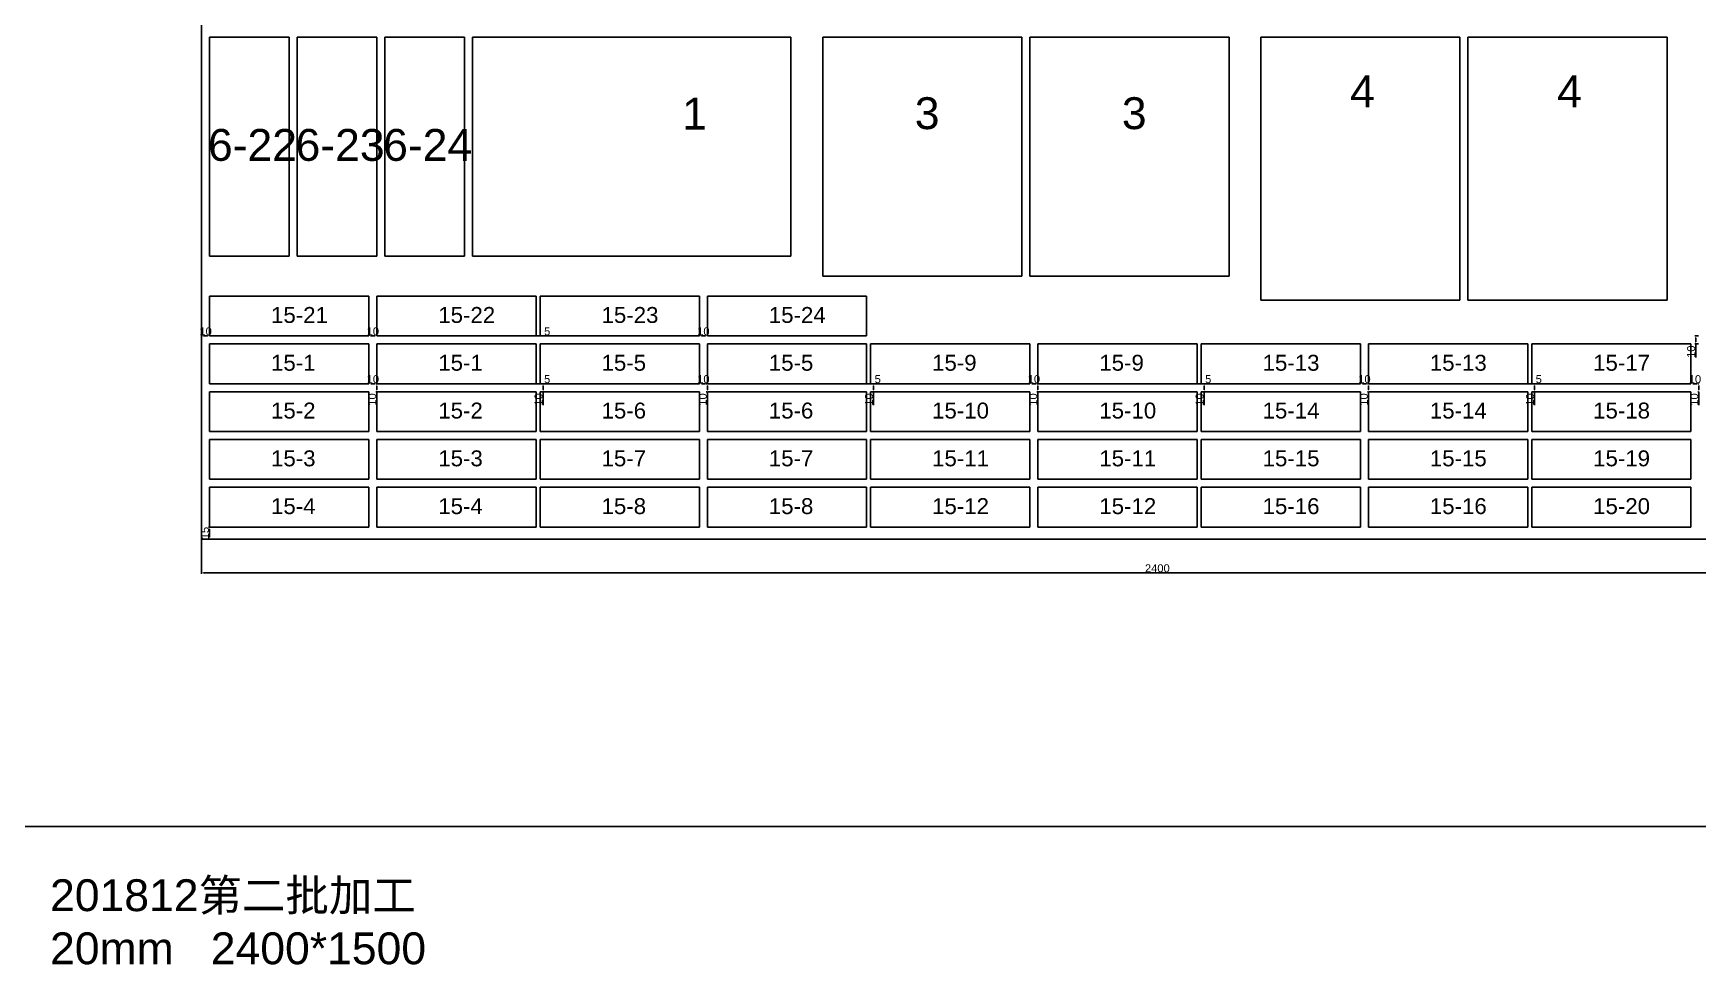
# Model space of a CAD drawing. Header units: millimetres. Extents: x -4275 to 17266, y -15886 to 5463.
# Drawn here: x -3194 to -1105, y -15886 to -14716 of the extents above; entities that cross this region are included whole.
import ezdxf

# ---------------------------------------------------------------- set-up
doc = ezdxf.new("R2010")
doc.units = ezdxf.units.MM
doc.layers.add('尺寸标注', color=6, linetype='Continuous')
doc.layers.add('标号', color=4, linetype='Continuous')
doc.styles.get("Standard").update_dxf_attribs({"font": 'arial.ttf'})
doc.dimstyles.new('ISO-25-JHF', dxfattribs={"dimtxt": 10, "dimasz": 2.5, "dimexe": 1.25, "dimexo": 0.625, "dimtad": 1, "dimtxsty": 'Standard', "dimcen": 2.5, "dimadec": 0, "dimazin": 0, "dimtfac": 1, "dimtmove": 0, "dimatfit": 3, "dimfxl": 1, "dimarcsym": 0})

# ---------------------------------------------------------------- blocks, each defined once
blk = doc.blocks.new('*D373')
at = {"layer": 'Defpoints', "color": 0, "transparency": 16777216}
for p in [(-2763, -15156.4), (-2763, -15166.4), (-2763, -15166.4)]:
    blk.add_point(p, dxfattribs=at)
at = {"layer": '尺寸标注', "color": 0, "lineweight": -2, "transparency": 16777216}
for p, q in [((-2763.6, -15156.4), (-2764.3, -15156.4)), ((-2763.6, -15166.4), (-2764.3, -15166.4)), ((-2763, -15158.9), (-2763, -15163.9)), ((-2763, -15166.4), (-2763, -15183.5))]:
    blk.add_line(p, q, dxfattribs=at)
at = {"layer": '尺寸标注', "color": 0, "transparency": 16777216}
for points in [[(-2763.4, -15158.9), (-2762.6, -15158.9), (-2763, -15156.4)], [(-2763.4, -15163.9), (-2762.6, -15163.9), (-2763, -15166.4)]]:
    blk.add_solid(points, dxfattribs=at)
at = {"layer": '尺寸标注', "color": 0, "transparency": 16777216, "insert": (-2768.8, -15176.2), "char_height": 10, "attachment_point": 5, "rotation": 90}
blk.add_mtext('10', dxfattribs=at)
blk = doc.blocks.new('*D385')
at = {"layer": 'Defpoints', "color": 0, "transparency": 16777216}
for p in [(-2773, -15156.4), (-2763, -15156.4), (-2763, -15156.4)]:
    blk.add_point(p, dxfattribs=at)
at = {"layer": '尺寸标注', "color": 0, "lineweight": -2, "transparency": 16777216}
for p, q in [((-2773, -15155.8), (-2773, -15155.2)), ((-2770.5, -15156.4), (-2765.5, -15156.4)), ((-2763, -15155.8), (-2763, -15155.2))]:
    blk.add_line(p, q, dxfattribs=at)
at = {"layer": '尺寸标注', "color": 0, "transparency": 16777216}
for points in [[(-2770.5, -15156), (-2770.5, -15156.9), (-2773, -15156.4)], [(-2765.5, -15156), (-2765.5, -15156.9), (-2763, -15156.4)]]:
    blk.add_solid(points, dxfattribs=at)
at = {"layer": '尺寸标注', "color": 0, "transparency": 16777216, "insert": (-2768, -15150.7), "char_height": 10, "attachment_point": 5}
blk.add_mtext('10', dxfattribs=at)
blk = doc.blocks.new('*D386')
at = {"layer": 'Defpoints', "color": 0, "transparency": 16777216}
for p in [(-2563, -15156.4), (-2558, -15156.4), (-2558, -15156.4)]:
    blk.add_point(p, dxfattribs=at)
at = {"layer": '尺寸标注', "color": 0, "lineweight": -2, "transparency": 16777216}
for p, q in [((-2565.5, -15156.4), (-2568, -15156.4)), ((-2563, -15155.8), (-2563, -15155.2)), ((-2563, -15156.4), (-2558, -15156.4)), ((-2558, -15155.8), (-2558, -15155.2)), ((-2555.5, -15156.4), (-2545.1, -15156.4))]:
    blk.add_line(p, q, dxfattribs=at)
at = {"layer": '尺寸标注', "color": 0, "transparency": 16777216}
for points in [[(-2565.5, -15156), (-2565.5, -15156.9), (-2563, -15156.4)], [(-2555.5, -15156), (-2555.5, -15156.9), (-2558, -15156.4)]]:
    blk.add_solid(points, dxfattribs=at)
at = {"layer": '尺寸标注', "color": 0, "transparency": 16777216, "insert": (-2549.1, -15150.7), "char_height": 10, "attachment_point": 5}
blk.add_mtext('5', dxfattribs=at)
blk = doc.blocks.new('*D387')
at = {"layer": 'Defpoints', "color": 0, "transparency": 16777216}
for p in [(-2558, -15156.4), (-2558, -15166.4), (-2554.3, -15166.4)]:
    blk.add_point(p, dxfattribs=at)
at = {"layer": '尺寸标注', "color": 0, "lineweight": -2, "transparency": 16777216}
for p, q in [((-2557.4, -15156.4), (-2553.1, -15156.4)), ((-2557.4, -15166.4), (-2553.1, -15166.4)), ((-2554.3, -15158.9), (-2554.3, -15163.9)), ((-2554.3, -15166.4), (-2554.3, -15183.5))]:
    blk.add_line(p, q, dxfattribs=at)
at = {"layer": '尺寸标注', "color": 0, "transparency": 16777216}
for points in [[(-2554.7, -15158.9), (-2553.9, -15158.9), (-2554.3, -15156.4)], [(-2554.7, -15163.9), (-2553.9, -15163.9), (-2554.3, -15166.4)]]:
    blk.add_solid(points, dxfattribs=at)
at = {"layer": '尺寸标注', "color": 0, "transparency": 16777216, "insert": (-2560, -15176.2), "char_height": 10, "attachment_point": 5, "rotation": 90}
blk.add_mtext('10', dxfattribs=at)
blk = doc.blocks.new('*D388')
at = {"layer": 'Defpoints', "color": 0, "transparency": 16777216}
for p in [(-2348, -15156.4), (-2348, -15166.4), (-2348, -15166.4)]:
    blk.add_point(p, dxfattribs=at)
at = {"layer": '尺寸标注', "color": 0, "lineweight": -2, "transparency": 16777216}
for p, q in [((-2348.6, -15156.4), (-2349.3, -15156.4)), ((-2348.6, -15166.4), (-2349.3, -15166.4)), ((-2348, -15158.9), (-2348, -15163.9)), ((-2348, -15166.4), (-2348, -15183.5))]:
    blk.add_line(p, q, dxfattribs=at)
at = {"layer": '尺寸标注', "color": 0, "transparency": 16777216}
for points in [[(-2348.4, -15158.9), (-2347.6, -15158.9), (-2348, -15156.4)], [(-2348.4, -15163.9), (-2347.6, -15163.9), (-2348, -15166.4)]]:
    blk.add_solid(points, dxfattribs=at)
at = {"layer": '尺寸标注', "color": 0, "transparency": 16777216, "insert": (-2353.8, -15176.2), "char_height": 10, "attachment_point": 5, "rotation": 90}
blk.add_mtext('10', dxfattribs=at)
blk = doc.blocks.new('*D389')
at = {"layer": 'Defpoints', "color": 0, "transparency": 16777216}
for p in [(-2358, -15156.4), (-2348, -15156.4), (-2348, -15156.4)]:
    blk.add_point(p, dxfattribs=at)
at = {"layer": '尺寸标注', "color": 0, "lineweight": -2, "transparency": 16777216}
for p, q in [((-2358, -15155.8), (-2358, -15155.2)), ((-2355.5, -15156.4), (-2350.5, -15156.4)), ((-2348, -15155.8), (-2348, -15155.2))]:
    blk.add_line(p, q, dxfattribs=at)
at = {"layer": '尺寸标注', "color": 0, "transparency": 16777216}
for points in [[(-2355.5, -15156), (-2355.5, -15156.9), (-2358, -15156.4)], [(-2350.5, -15156), (-2350.5, -15156.9), (-2348, -15156.4)]]:
    blk.add_solid(points, dxfattribs=at)
at = {"layer": '尺寸标注', "color": 0, "transparency": 16777216, "insert": (-2353, -15150.7), "char_height": 10, "attachment_point": 5}
blk.add_mtext('10', dxfattribs=at)
blk = doc.blocks.new('*D390')
at = {"layer": 'Defpoints', "color": 0, "transparency": 16777216}
for p in [(-2148, -15156.4), (-2143, -15156.4), (-2143, -15156.4)]:
    blk.add_point(p, dxfattribs=at)
at = {"layer": '尺寸标注', "color": 0, "lineweight": -2, "transparency": 16777216}
for p, q in [((-2150.5, -15156.4), (-2153, -15156.4)), ((-2148, -15155.8), (-2148, -15155.2)), ((-2148, -15156.4), (-2143, -15156.4)), ((-2143, -15155.8), (-2143, -15155.2)), ((-2140.5, -15156.4), (-2130.1, -15156.4))]:
    blk.add_line(p, q, dxfattribs=at)
at = {"layer": '尺寸标注', "color": 0, "transparency": 16777216}
for points in [[(-2150.5, -15156), (-2150.5, -15156.9), (-2148, -15156.4)], [(-2140.5, -15156), (-2140.5, -15156.9), (-2143, -15156.4)]]:
    blk.add_solid(points, dxfattribs=at)
at = {"layer": '尺寸标注', "color": 0, "transparency": 16777216, "insert": (-2134.1, -15150.7), "char_height": 10, "attachment_point": 5}
blk.add_mtext('5', dxfattribs=at)
blk = doc.blocks.new('*D391')
at = {"layer": 'Defpoints', "color": 0, "transparency": 16777216}
for p in [(-2143, -15156.4), (-2143, -15166.4), (-2139.3, -15166.4)]:
    blk.add_point(p, dxfattribs=at)
at = {"layer": '尺寸标注', "color": 0, "lineweight": -2, "transparency": 16777216}
for p, q in [((-2142.4, -15156.4), (-2138.1, -15156.4)), ((-2142.4, -15166.4), (-2138.1, -15166.4)), ((-2139.3, -15158.9), (-2139.3, -15163.9)), ((-2139.3, -15166.4), (-2139.3, -15183.5))]:
    blk.add_line(p, q, dxfattribs=at)
at = {"layer": '尺寸标注', "color": 0, "transparency": 16777216}
for points in [[(-2139.7, -15158.9), (-2138.9, -15158.9), (-2139.3, -15156.4)], [(-2139.7, -15163.9), (-2138.9, -15163.9), (-2139.3, -15166.4)]]:
    blk.add_solid(points, dxfattribs=at)
at = {"layer": '尺寸标注', "color": 0, "transparency": 16777216, "insert": (-2145, -15176.2), "char_height": 10, "attachment_point": 5, "rotation": 90}
blk.add_mtext('10', dxfattribs=at)
blk = doc.blocks.new('*D392')
at = {"layer": 'Defpoints', "color": 0, "transparency": 16777216}
for p in [(-1933, -15156.4), (-1933, -15166.4), (-1933, -15166.4)]:
    blk.add_point(p, dxfattribs=at)
at = {"layer": '尺寸标注', "color": 0, "lineweight": -2, "transparency": 16777216}
for p, q in [((-1933.6, -15156.4), (-1934.3, -15156.4)), ((-1933.6, -15166.4), (-1934.3, -15166.4)), ((-1933, -15158.9), (-1933, -15163.9)), ((-1933, -15166.4), (-1933, -15183.5))]:
    blk.add_line(p, q, dxfattribs=at)
at = {"layer": '尺寸标注', "color": 0, "transparency": 16777216}
for points in [[(-1933.4, -15158.9), (-1932.6, -15158.9), (-1933, -15156.4)], [(-1933.4, -15163.9), (-1932.6, -15163.9), (-1933, -15166.4)]]:
    blk.add_solid(points, dxfattribs=at)
at = {"layer": '尺寸标注', "color": 0, "transparency": 16777216, "insert": (-1938.8, -15176.2), "char_height": 10, "attachment_point": 5, "rotation": 90}
blk.add_mtext('10', dxfattribs=at)
blk = doc.blocks.new('*D393')
at = {"layer": 'Defpoints', "color": 0, "transparency": 16777216}
for p in [(-1943, -15156.4), (-1933, -15156.4), (-1933, -15156.4)]:
    blk.add_point(p, dxfattribs=at)
at = {"layer": '尺寸标注', "color": 0, "lineweight": -2, "transparency": 16777216}
for p, q in [((-1943, -15155.8), (-1943, -15155.2)), ((-1940.5, -15156.4), (-1935.5, -15156.4)), ((-1933, -15155.8), (-1933, -15155.2))]:
    blk.add_line(p, q, dxfattribs=at)
at = {"layer": '尺寸标注', "color": 0, "transparency": 16777216}
for points in [[(-1940.5, -15156), (-1940.5, -15156.9), (-1943, -15156.4)], [(-1935.5, -15156), (-1935.5, -15156.9), (-1933, -15156.4)]]:
    blk.add_solid(points, dxfattribs=at)
at = {"layer": '尺寸标注', "color": 0, "transparency": 16777216, "insert": (-1938, -15150.7), "char_height": 10, "attachment_point": 5}
blk.add_mtext('10', dxfattribs=at)
blk = doc.blocks.new('*D394')
at = {"layer": 'Defpoints', "color": 0, "transparency": 16777216}
for p in [(-1733, -15156.4), (-1728, -15156.4), (-1728, -15156.4)]:
    blk.add_point(p, dxfattribs=at)
at = {"layer": '尺寸标注', "color": 0, "lineweight": -2, "transparency": 16777216}
for p, q in [((-1735.5, -15156.4), (-1738, -15156.4)), ((-1733, -15155.8), (-1733, -15155.2)), ((-1733, -15156.4), (-1728, -15156.4)), ((-1728, -15155.8), (-1728, -15155.2)), ((-1725.5, -15156.4), (-1715.1, -15156.4))]:
    blk.add_line(p, q, dxfattribs=at)
at = {"layer": '尺寸标注', "color": 0, "transparency": 16777216}
for points in [[(-1735.5, -15156), (-1735.5, -15156.9), (-1733, -15156.4)], [(-1725.5, -15156), (-1725.5, -15156.9), (-1728, -15156.4)]]:
    blk.add_solid(points, dxfattribs=at)
at = {"layer": '尺寸标注', "color": 0, "transparency": 16777216, "insert": (-1719.1, -15150.7), "char_height": 10, "attachment_point": 5}
blk.add_mtext('5', dxfattribs=at)
blk = doc.blocks.new('*D395')
at = {"layer": 'Defpoints', "color": 0, "transparency": 16777216}
for p in [(-1728, -15156.4), (-1728, -15166.4), (-1724.3, -15166.4)]:
    blk.add_point(p, dxfattribs=at)
at = {"layer": '尺寸标注', "color": 0, "lineweight": -2, "transparency": 16777216}
for p, q in [((-1727.4, -15156.4), (-1723.1, -15156.4)), ((-1727.4, -15166.4), (-1723.1, -15166.4)), ((-1724.3, -15158.9), (-1724.3, -15163.9)), ((-1724.3, -15166.4), (-1724.3, -15183.5))]:
    blk.add_line(p, q, dxfattribs=at)
at = {"layer": '尺寸标注', "color": 0, "transparency": 16777216}
for points in [[(-1724.7, -15158.9), (-1723.9, -15158.9), (-1724.3, -15156.4)], [(-1724.7, -15163.9), (-1723.9, -15163.9), (-1724.3, -15166.4)]]:
    blk.add_solid(points, dxfattribs=at)
at = {"layer": '尺寸标注', "color": 0, "transparency": 16777216, "insert": (-1730, -15176.2), "char_height": 10, "attachment_point": 5, "rotation": 90}
blk.add_mtext('10', dxfattribs=at)
blk = doc.blocks.new('*D396')
at = {"layer": 'Defpoints', "color": 0, "transparency": 16777216}
for p in [(-1518, -15156.4), (-1518, -15166.4), (-1518, -15166.4)]:
    blk.add_point(p, dxfattribs=at)
at = {"layer": '尺寸标注', "color": 0, "lineweight": -2, "transparency": 16777216}
for p, q in [((-1518.6, -15156.4), (-1519.3, -15156.4)), ((-1518.6, -15166.4), (-1519.3, -15166.4)), ((-1518, -15158.9), (-1518, -15163.9)), ((-1518, -15166.4), (-1518, -15183.5))]:
    blk.add_line(p, q, dxfattribs=at)
at = {"layer": '尺寸标注', "color": 0, "transparency": 16777216}
for points in [[(-1518.4, -15158.9), (-1517.6, -15158.9), (-1518, -15156.4)], [(-1518.4, -15163.9), (-1517.6, -15163.9), (-1518, -15166.4)]]:
    blk.add_solid(points, dxfattribs=at)
at = {"layer": '尺寸标注', "color": 0, "transparency": 16777216, "insert": (-1523.8, -15176.2), "char_height": 10, "attachment_point": 5, "rotation": 90}
blk.add_mtext('10', dxfattribs=at)
blk = doc.blocks.new('*D397')
at = {"layer": 'Defpoints', "color": 0, "transparency": 16777216}
for p in [(-1528, -15156.4), (-1518, -15156.4), (-1518, -15156.4)]:
    blk.add_point(p, dxfattribs=at)
at = {"layer": '尺寸标注', "color": 0, "lineweight": -2, "transparency": 16777216}
for p, q in [((-1528, -15155.8), (-1528, -15155.2)), ((-1525.5, -15156.4), (-1520.5, -15156.4)), ((-1518, -15155.8), (-1518, -15155.2))]:
    blk.add_line(p, q, dxfattribs=at)
at = {"layer": '尺寸标注', "color": 0, "transparency": 16777216}
for points in [[(-1525.5, -15156), (-1525.5, -15156.9), (-1528, -15156.4)], [(-1520.5, -15156), (-1520.5, -15156.9), (-1518, -15156.4)]]:
    blk.add_solid(points, dxfattribs=at)
at = {"layer": '尺寸标注', "color": 0, "transparency": 16777216, "insert": (-1523, -15150.7), "char_height": 10, "attachment_point": 5}
blk.add_mtext('10', dxfattribs=at)
blk = doc.blocks.new('*D398')
at = {"layer": 'Defpoints', "color": 0, "transparency": 16777216}
for p in [(-1318, -15156.4), (-1313, -15156.4), (-1313, -15156.4)]:
    blk.add_point(p, dxfattribs=at)
at = {"layer": '尺寸标注', "color": 0, "lineweight": -2, "transparency": 16777216}
for p, q in [((-1320.5, -15156.4), (-1323, -15156.4)), ((-1318, -15155.8), (-1318, -15155.2)), ((-1318, -15156.4), (-1313, -15156.4)), ((-1313, -15155.8), (-1313, -15155.2)), ((-1310.5, -15156.4), (-1300.1, -15156.4))]:
    blk.add_line(p, q, dxfattribs=at)
at = {"layer": '尺寸标注', "color": 0, "transparency": 16777216}
for points in [[(-1320.5, -15156), (-1320.5, -15156.9), (-1318, -15156.4)], [(-1310.5, -15156), (-1310.5, -15156.9), (-1313, -15156.4)]]:
    blk.add_solid(points, dxfattribs=at)
at = {"layer": '尺寸标注', "color": 0, "transparency": 16777216, "insert": (-1304.1, -15150.7), "char_height": 10, "attachment_point": 5}
blk.add_mtext('5', dxfattribs=at)
blk = doc.blocks.new('*D399')
at = {"layer": 'Defpoints', "color": 0, "transparency": 16777216}
for p in [(-1313, -15156.4), (-1313, -15166.4), (-1309.3, -15166.4)]:
    blk.add_point(p, dxfattribs=at)
at = {"layer": '尺寸标注', "color": 0, "lineweight": -2, "transparency": 16777216}
for p, q in [((-1312.4, -15156.4), (-1308.1, -15156.4)), ((-1312.4, -15166.4), (-1308.1, -15166.4)), ((-1309.3, -15158.9), (-1309.3, -15163.9)), ((-1309.3, -15166.4), (-1309.3, -15183.5))]:
    blk.add_line(p, q, dxfattribs=at)
at = {"layer": '尺寸标注', "color": 0, "transparency": 16777216}
for points in [[(-1309.7, -15158.9), (-1308.9, -15158.9), (-1309.3, -15156.4)], [(-1309.7, -15163.9), (-1308.9, -15163.9), (-1309.3, -15166.4)]]:
    blk.add_solid(points, dxfattribs=at)
at = {"layer": '尺寸标注', "color": 0, "transparency": 16777216, "insert": (-1315, -15176.2), "char_height": 10, "attachment_point": 5, "rotation": 90}
blk.add_mtext('10', dxfattribs=at)
blk = doc.blocks.new('*D400')
at = {"layer": 'Defpoints', "color": 0, "transparency": 16777216}
for p in [(-1103, -15156.4), (-1103, -15166.4), (-1103, -15166.4)]:
    blk.add_point(p, dxfattribs=at)
at = {"layer": '尺寸标注', "color": 0, "lineweight": -2, "transparency": 16777216}
for p, q in [((-1103.6, -15156.4), (-1104.3, -15156.4)), ((-1103.6, -15166.4), (-1104.3, -15166.4)), ((-1103, -15158.9), (-1103, -15163.9)), ((-1103, -15166.4), (-1103, -15183.5))]:
    blk.add_line(p, q, dxfattribs=at)
at = {"layer": '尺寸标注', "color": 0, "transparency": 16777216}
for points in [[(-1103.4, -15158.9), (-1102.6, -15158.9), (-1103, -15156.4)], [(-1103.4, -15163.9), (-1102.6, -15163.9), (-1103, -15166.4)]]:
    blk.add_solid(points, dxfattribs=at)
at = {"layer": '尺寸标注', "color": 0, "transparency": 16777216, "insert": (-1108.8, -15176.2), "char_height": 10, "attachment_point": 5, "rotation": 90}
blk.add_mtext('10', dxfattribs=at)
blk = doc.blocks.new('*D401')
at = {"layer": 'Defpoints', "color": 0, "transparency": 16777216}
for p in [(-1113, -15156.4), (-1103, -15156.4), (-1103, -15156.4)]:
    blk.add_point(p, dxfattribs=at)
at = {"layer": '尺寸标注', "color": 0, "lineweight": -2, "transparency": 16777216}
for p, q in [((-1113, -15155.8), (-1113, -15155.2)), ((-1110.5, -15156.4), (-1105.5, -15156.4)), ((-1103, -15155.8), (-1103, -15155.2))]:
    blk.add_line(p, q, dxfattribs=at)
at = {"layer": '尺寸标注', "color": 0, "transparency": 16777216}
for points in [[(-1110.5, -15156), (-1110.5, -15156.9), (-1113, -15156.4)], [(-1105.5, -15156), (-1105.5, -15156.9), (-1103, -15156.4)]]:
    blk.add_solid(points, dxfattribs=at)
at = {"layer": '尺寸标注', "color": 0, "transparency": 16777216, "insert": (-1108, -15150.7), "char_height": 10, "attachment_point": 5}
blk.add_mtext('10', dxfattribs=at)
blk = doc.blocks.new('*D411')
at = {"layer": 'Defpoints', "color": 0, "transparency": 16777216}
for p in [(-1107.1, -15106.4), (-1103, -15096.4), (-1103, -15106.4)]:
    blk.add_point(p, dxfattribs=at)
at = {"layer": '尺寸标注', "color": 0, "lineweight": -2, "transparency": 16777216}
for p, q in [((-1103.6, -15096.4), (-1108.3, -15096.4)), ((-1103.6, -15106.4), (-1108.3, -15106.4)), ((-1107.1, -15098.9), (-1107.1, -15103.9)), ((-1107.1, -15106.4), (-1107.1, -15123.5))]:
    blk.add_line(p, q, dxfattribs=at)
at = {"layer": '尺寸标注', "color": 0, "transparency": 16777216}
for points in [[(-1107.5, -15098.9), (-1106.7, -15098.9), (-1107.1, -15096.4)], [(-1107.5, -15103.9), (-1106.7, -15103.9), (-1107.1, -15106.4)]]:
    blk.add_solid(points, dxfattribs=at)
at = {"layer": '尺寸标注', "color": 0, "transparency": 16777216, "insert": (-1112.8, -15116.2), "char_height": 10, "attachment_point": 5, "rotation": 90}
blk.add_mtext('10', dxfattribs=at)
blk = doc.blocks.new('*D413')
at = {"layer": 'Defpoints', "color": 0, "transparency": 16777216}
for p in [(-2773, -15096.4), (-2763, -15096.4), (-2763, -15096.4)]:
    blk.add_point(p, dxfattribs=at)
at = {"layer": '尺寸标注', "color": 0, "lineweight": -2, "transparency": 16777216}
for p, q in [((-2773, -15095.8), (-2773, -15095.2)), ((-2770.5, -15096.4), (-2765.5, -15096.4)), ((-2763, -15095.8), (-2763, -15095.2))]:
    blk.add_line(p, q, dxfattribs=at)
at = {"layer": '尺寸标注', "color": 0, "transparency": 16777216}
for points in [[(-2770.5, -15096), (-2770.5, -15096.9), (-2773, -15096.4)], [(-2765.5, -15096), (-2765.5, -15096.9), (-2763, -15096.4)]]:
    blk.add_solid(points, dxfattribs=at)
at = {"layer": '尺寸标注', "color": 0, "transparency": 16777216, "insert": (-2768, -15090.7), "char_height": 10, "attachment_point": 5}
blk.add_mtext('10', dxfattribs=at)
blk = doc.blocks.new('*D414')
at = {"layer": 'Defpoints', "color": 0, "transparency": 16777216}
for p in [(-2563, -15096.4), (-2558, -15096.4), (-2558, -15096.4)]:
    blk.add_point(p, dxfattribs=at)
at = {"layer": '尺寸标注', "color": 0, "lineweight": -2, "transparency": 16777216}
for p, q in [((-2565.5, -15096.4), (-2568, -15096.4)), ((-2563, -15095.8), (-2563, -15095.2)), ((-2563, -15096.4), (-2558, -15096.4)), ((-2558, -15095.8), (-2558, -15095.2)), ((-2555.5, -15096.4), (-2545.1, -15096.4))]:
    blk.add_line(p, q, dxfattribs=at)
at = {"layer": '尺寸标注', "color": 0, "transparency": 16777216}
for points in [[(-2565.5, -15096), (-2565.5, -15096.9), (-2563, -15096.4)], [(-2555.5, -15096), (-2555.5, -15096.9), (-2558, -15096.4)]]:
    blk.add_solid(points, dxfattribs=at)
at = {"layer": '尺寸标注', "color": 0, "transparency": 16777216, "insert": (-2549.1, -15090.7), "char_height": 10, "attachment_point": 5}
blk.add_mtext('5', dxfattribs=at)
blk = doc.blocks.new('*D412')
at = {"layer": 'Defpoints', "color": 0, "transparency": 16777216}
for p in [(-2358, -15096.4), (-2348, -15096.4), (-2348, -15096.4)]:
    blk.add_point(p, dxfattribs=at)
at = {"layer": '尺寸标注', "color": 0, "lineweight": -2, "transparency": 16777216}
for p, q in [((-2358, -15095.8), (-2358, -15095.2)), ((-2355.5, -15096.4), (-2350.5, -15096.4)), ((-2348, -15095.8), (-2348, -15095.2))]:
    blk.add_line(p, q, dxfattribs=at)
at = {"layer": '尺寸标注', "color": 0, "transparency": 16777216}
for points in [[(-2355.5, -15096), (-2355.5, -15096.9), (-2358, -15096.4)], [(-2350.5, -15096), (-2350.5, -15096.9), (-2348, -15096.4)]]:
    blk.add_solid(points, dxfattribs=at)
at = {"layer": '尺寸标注', "color": 0, "transparency": 16777216, "insert": (-2353, -15090.7), "char_height": 10, "attachment_point": 5}
blk.add_mtext('10', dxfattribs=at)
blk = doc.blocks.new('*D415')
at = {"layer": 'Defpoints', "color": 0, "transparency": 16777216}
for p in [(-2983, -15351.4), (-583, -15351.4), (-583, -15394)]:
    blk.add_point(p, dxfattribs=at)
at = {"layer": '尺寸标注', "color": 0, "lineweight": -2, "transparency": 16777216}
for p, q in [((-2983, -15352.1), (-2983, -15395.2)), ((-583, -15352.1), (-583, -15395.2)), ((-2980.5, -15394), (-585.5, -15394))]:
    blk.add_line(p, q, dxfattribs=at)
at = {"layer": '尺寸标注', "color": 0, "transparency": 16777216}
for points in [[(-2980.5, -15393.5), (-2980.5, -15394.4), (-2983, -15394)], [(-585.5, -15393.5), (-585.5, -15394.4), (-583, -15394)]]:
    blk.add_solid(points, dxfattribs=at)
at = {"layer": '尺寸标注', "color": 0, "transparency": 16777216, "insert": (-1783, -15388.2), "char_height": 10, "attachment_point": 5}
blk.add_mtext('2400', dxfattribs=at)
blk = doc.blocks.new('*D416')
at = {"layer": 'Defpoints', "color": 0, "transparency": 16777216}
for p in [(-2983, -15096.4), (-2983, -15096.4), (-2973, -15096.4)]:
    blk.add_point(p, dxfattribs=at)
at = {"layer": '尺寸标注', "color": 0, "lineweight": -2, "transparency": 16777216}
for p, q in [((-2983, -15095.8), (-2983, -15095.2)), ((-2975.5, -15096.4), (-2980.5, -15096.4)), ((-2973, -15095.8), (-2973, -15095.2))]:
    blk.add_line(p, q, dxfattribs=at)
at = {"layer": '尺寸标注', "color": 0, "transparency": 16777216}
for points in [[(-2980.5, -15096), (-2980.5, -15096.9), (-2983, -15096.4)], [(-2975.5, -15096), (-2975.5, -15096.9), (-2973, -15096.4)]]:
    blk.add_solid(points, dxfattribs=at)
at = {"layer": '尺寸标注', "color": 0, "transparency": 16777216, "insert": (-2978, -15090.7), "char_height": 10, "attachment_point": 5}
blk.add_mtext('10', dxfattribs=at)
blk = doc.blocks.new('*D421')
at = {"layer": 'Defpoints', "color": 0, "transparency": 16777216}
for p in [(-2973, -15336.4), (-2973, -15351.4), (-2973, -15351.4)]:
    blk.add_point(p, dxfattribs=at)
at = {"layer": '尺寸标注', "color": 0, "lineweight": -2, "transparency": 16777216}
for p, q in [((-2973.6, -15336.4), (-2974.3, -15336.4)), ((-2973, -15338.9), (-2973, -15348.9)), ((-2973.6, -15351.4), (-2974.3, -15351.4))]:
    blk.add_line(p, q, dxfattribs=at)
at = {"layer": '尺寸标注', "color": 0, "transparency": 16777216}
for points in [[(-2973.4, -15338.9), (-2972.6, -15338.9), (-2973, -15336.4)], [(-2973.4, -15348.9), (-2972.6, -15348.9), (-2973, -15351.4)]]:
    blk.add_solid(points, dxfattribs=at)
at = {"layer": '尺寸标注', "color": 0, "transparency": 16777216, "insert": (-2978.8, -15343.9), "char_height": 10, "attachment_point": 5, "rotation": 90}
blk.add_mtext('15', dxfattribs=at)

msp = doc.modelspace()

# ---------------------------------------------------------------- linework, layer by layer
for p, q in [((-2983.02, -15366.439), (-2983.02, -13851.439)), ((-2973.02, -14996.439), (-2973.02, -14721.439)), ((-2973.02, -14721.439), (-2873.02, -14721.439)), ((-2873.02, -14721.439), (-2873.02, -14996.439)), ((-2863.02, -14996.439), (-2863.02, -14721.439)), ((-2863.02, -14721.439), (-2763.02, -14721.439)), ((-2763.02, -14721.439), (-2763.02, -14996.439)), ((-2753.02, -14996.439), (-2753.02, -14721.439)), ((-2753.02, -14721.439), (-2653.02, -14721.439)), ((-2653.02, -14721.439), (-2653.02, -14996.439)), ((-2643.02, -14721.439), (-2243.02, -14721.439)), ((-2643.02, -14996.439), (-2643.02, -14721.439)), ((-2243.02, -14721.439), (-2243.02, -14996.439)), ((-1953.02, -14721.439), (-2203.02, -14721.439)), ((-2203.02, -14721.439), (-2203.02, -15021.439)), ((-1953.02, -15021.439), (-1953.02, -14721.439)), ((-1693.02, -14721.439), (-1943.02, -14721.439)), ((-1943.02, -14721.439), (-1943.02, -15021.439)), ((-1693.02, -15021.439), (-1693.02, -14721.439)), ((-1403.02, -14721.439), (-1653.02, -14721.439)), ((-1653.02, -14721.439), (-1653.02, -15051.439)), ((-1403.02, -15051.439), (-1403.02, -14721.439)), ((-1143.02, -14721.439), (-1393.02, -14721.439)), ((-1393.02, -14721.439), (-1393.02, -15051.439)), ((-1143.02, -15051.439), (-1143.02, -14721.439)), ((-2873.02, -14996.439), (-2973.02, -14996.439)), ((-2763.02, -14996.439), (-2863.02, -14996.439)), ((-2653.02, -14996.439), (-2753.02, -14996.439)), ((-2243.02, -14996.439), (-2643.02, -14996.439)), ((-2203.02, -15021.439), (-1953.02, -15021.439)), ((-1943.02, -15021.439), (-1693.02, -15021.439)), ((-2973.02, -15096.439), (-2973.02, -15046.439)), ((-2973.02, -15046.439), (-2773.02, -15046.439)), ((-2773.02, -15046.439), (-2773.02, -15096.439)), ((-2763.02, -15096.439), (-2763.02, -15046.439)), ((-2763.02, -15046.439), (-2563.02, -15046.439)), ((-2563.02, -15046.439), (-2563.02, -15096.439)), ((-2558.02, -15096.439), (-2558.02, -15046.439)), ((-2558.02, -15046.439), (-2358.02, -15046.439)), ((-2358.02, -15046.439), (-2358.02, -15096.439)), ((-2348.02, -15096.439), (-2348.02, -15046.439)), ((-2348.02, -15046.439), (-2148.02, -15046.439)), ((-2148.02, -15046.439), (-2148.02, -15096.439)), ((-1653.02, -15051.439), (-1403.02, -15051.439)), ((-1393.02, -15051.439), (-1143.02, -15051.439)), ((-2773.02, -15096.439), (-2973.02, -15096.439)), ((-2973.02, -15156.439), (-2973.02, -15106.439)), ((-2973.02, -15106.439), (-2773.02, -15106.439)), ((-2773.02, -15106.439), (-2773.02, -15156.439)), ((-2563.02, -15096.439), (-2763.02, -15096.439)), ((-2763.02, -15156.439), (-2763.02, -15106.439)), ((-2763.02, -15106.439), (-2563.02, -15106.439)), ((-2563.02, -15106.439), (-2563.02, -15156.439)), ((-2358.02, -15096.439), (-2558.02, -15096.439)), ((-2558.02, -15156.439), (-2558.02, -15106.439)), ((-2558.02, -15106.439), (-2358.02, -15106.439)), ((-2358.02, -15106.439), (-2358.02, -15156.439)), ((-2148.02, -15096.439), (-2348.02, -15096.439)), ((-2348.02, -15156.439), (-2348.02, -15106.439)), ((-2348.02, -15106.439), (-2148.02, -15106.439)), ((-2148.02, -15106.439), (-2148.02, -15156.439)), ((-2143.02, -15156.439), (-2143.02, -15106.439)), ((-2143.02, -15106.439), (-1943.02, -15106.439)), ((-1943.02, -15106.439), (-1943.02, -15156.439)), ((-1933.02, -15156.439), (-1933.02, -15106.439)), ((-1933.02, -15106.439), (-1733.02, -15106.439)), ((-1733.02, -15106.439), (-1733.02, -15156.439)), ((-1728.02, -15156.439), (-1728.02, -15106.439)), ((-1728.02, -15106.439), (-1528.02, -15106.439)), ((-1528.02, -15106.439), (-1528.02, -15156.439)), ((-1518.02, -15156.439), (-1518.02, -15106.439)), ((-1518.02, -15106.439), (-1318.02, -15106.439)), ((-1318.02, -15106.439), (-1318.02, -15156.439)), ((-1313.02, -15156.439), (-1313.02, -15106.439)), ((-1313.02, -15106.439), (-1113.02, -15106.439)), ((-1113.02, -15106.439), (-1113.02, -15156.439)), ((-2773.02, -15156.439), (-2973.02, -15156.439)), ((-2973.02, -15216.439), (-2973.02, -15166.439)), ((-2973.02, -15166.439), (-2773.02, -15166.439)), ((-2773.02, -15166.439), (-2773.02, -15216.439)), ((-2563.02, -15156.439), (-2763.02, -15156.439)), ((-2763.02, -15216.439), (-2763.02, -15166.439)), ((-2763.02, -15166.439), (-2563.02, -15166.439)), ((-2563.02, -15166.439), (-2563.02, -15216.439)), ((-2358.02, -15156.439), (-2558.02, -15156.439)), ((-2558.02, -15216.439), (-2558.02, -15166.439)), ((-2558.02, -15166.439), (-2358.02, -15166.439)), ((-2358.02, -15166.439), (-2358.02, -15216.439)), ((-2148.02, -15156.439), (-2348.02, -15156.439)), ((-2348.02, -15216.439), (-2348.02, -15166.439)), ((-2348.02, -15166.439), (-2148.02, -15166.439)), ((-2148.02, -15166.439), (-2148.02, -15216.439)), ((-1943.02, -15156.439), (-2143.02, -15156.439)), ((-2143.02, -15216.439), (-2143.02, -15166.439)), ((-2143.02, -15166.439), (-1943.02, -15166.439)), ((-1943.02, -15166.439), (-1943.02, -15216.439)), ((-1733.02, -15156.439), (-1933.02, -15156.439)), ((-1933.02, -15216.439), (-1933.02, -15166.439)), ((-1933.02, -15166.439), (-1733.02, -15166.439)), ((-1733.02, -15166.439), (-1733.02, -15216.439)), ((-1528.02, -15156.439), (-1728.02, -15156.439)), ((-1728.02, -15216.439), (-1728.02, -15166.439)), ((-1728.02, -15166.439), (-1528.02, -15166.439)), ((-1528.02, -15166.439), (-1528.02, -15216.439)), ((-1318.02, -15156.439), (-1518.02, -15156.439)), ((-1518.02, -15216.439), (-1518.02, -15166.439)), ((-1518.02, -15166.439), (-1318.02, -15166.439)), ((-1318.02, -15166.439), (-1318.02, -15216.439)), ((-1113.02, -15156.439), (-1313.02, -15156.439)), ((-1313.02, -15216.439), (-1313.02, -15166.439)), ((-1313.02, -15166.439), (-1113.02, -15166.439)), ((-1113.02, -15166.439), (-1113.02, -15216.439)), ((-2773.02, -15216.439), (-2973.02, -15216.439)), ((-2973.02, -15276.439), (-2973.02, -15226.439)), ((-2973.02, -15226.439), (-2773.02, -15226.439)), ((-2773.02, -15226.439), (-2773.02, -15276.439)), ((-2563.02, -15216.439), (-2763.02, -15216.439)), ((-2763.02, -15276.439), (-2763.02, -15226.439)), ((-2763.02, -15226.439), (-2563.02, -15226.439)), ((-2563.02, -15226.439), (-2563.02, -15276.439)), ((-2358.02, -15216.439), (-2558.02, -15216.439)), ((-2558.02, -15276.439), (-2558.02, -15226.439)), ((-2558.02, -15226.439), (-2358.02, -15226.439)), ((-2358.02, -15226.439), (-2358.02, -15276.439)), ((-2148.02, -15216.439), (-2348.02, -15216.439)), ((-2348.02, -15276.439), (-2348.02, -15226.439)), ((-2348.02, -15226.439), (-2148.02, -15226.439)), ((-2148.02, -15226.439), (-2148.02, -15276.439)), ((-1943.02, -15216.439), (-2143.02, -15216.439)), ((-2143.02, -15276.439), (-2143.02, -15226.439)), ((-2143.02, -15226.439), (-1943.02, -15226.439)), ((-1943.02, -15226.439), (-1943.02, -15276.439)), ((-1733.02, -15216.439), (-1933.02, -15216.439)), ((-1933.02, -15276.439), (-1933.02, -15226.439)), ((-1933.02, -15226.439), (-1733.02, -15226.439)), ((-1733.02, -15226.439), (-1733.02, -15276.439)), ((-1528.02, -15216.439), (-1728.02, -15216.439)), ((-1728.02, -15276.439), (-1728.02, -15226.439)), ((-1728.02, -15226.439), (-1528.02, -15226.439)), ((-1528.02, -15226.439), (-1528.02, -15276.439)), ((-1318.02, -15216.439), (-1518.02, -15216.439)), ((-1518.02, -15276.439), (-1518.02, -15226.439)), ((-1518.02, -15226.439), (-1318.02, -15226.439)), ((-1318.02, -15226.439), (-1318.02, -15276.439)), ((-1113.02, -15216.439), (-1313.02, -15216.439)), ((-1313.02, -15276.439), (-1313.02, -15226.439)), ((-1313.02, -15226.439), (-1113.02, -15226.439)), ((-1113.02, -15226.439), (-1113.02, -15276.439)), ((-2773.02, -15276.439), (-2973.02, -15276.439)), ((-2563.02, -15276.439), (-2763.02, -15276.439)), ((-2358.02, -15276.439), (-2558.02, -15276.439)), ((-2148.02, -15276.439), (-2348.02, -15276.439)), ((-1943.02, -15276.439), (-2143.02, -15276.439)), ((-1733.02, -15276.439), (-1933.02, -15276.439)), ((-1528.02, -15276.439), (-1728.02, -15276.439)), ((-1318.02, -15276.439), (-1518.02, -15276.439)), ((-1113.02, -15276.439), (-1313.02, -15276.439)), ((-2973.02, -15336.439), (-2973.02, -15286.439)), ((-2973.02, -15286.439), (-2773.02, -15286.439)), ((-2773.02, -15286.439), (-2773.02, -15336.439)), ((-2763.02, -15336.439), (-2763.02, -15286.439)), ((-2763.02, -15286.439), (-2563.02, -15286.439)), ((-2563.02, -15286.439), (-2563.02, -15336.439)), ((-2558.02, -15336.439), (-2558.02, -15286.439)), ((-2558.02, -15286.439), (-2358.02, -15286.439)), ((-2358.02, -15286.439), (-2358.02, -15336.439)), ((-2348.02, -15336.439), (-2348.02, -15286.439)), ((-2348.02, -15286.439), (-2148.02, -15286.439)), ((-2148.02, -15286.439), (-2148.02, -15336.439)), ((-2143.02, -15336.439), (-2143.02, -15286.439)), ((-2143.02, -15286.439), (-1943.02, -15286.439)), ((-1943.02, -15286.439), (-1943.02, -15336.439)), ((-1933.02, -15336.439), (-1933.02, -15286.439)), ((-1933.02, -15286.439), (-1733.02, -15286.439)), ((-1733.02, -15286.439), (-1733.02, -15336.439)), ((-1728.02, -15336.439), (-1728.02, -15286.439)), ((-1728.02, -15286.439), (-1528.02, -15286.439)), ((-1528.02, -15286.439), (-1528.02, -15336.439)), ((-1518.02, -15336.439), (-1518.02, -15286.439)), ((-1518.02, -15286.439), (-1318.02, -15286.439)), ((-1318.02, -15286.439), (-1318.02, -15336.439)), ((-1313.02, -15336.439), (-1313.02, -15286.439)), ((-1313.02, -15286.439), (-1113.02, -15286.439)), ((-1113.02, -15286.439), (-1113.02, -15336.439)), ((-2773.02, -15336.439), (-2973.02, -15336.439)), ((-2563.02, -15336.439), (-2763.02, -15336.439)), ((-2358.02, -15336.439), (-2558.02, -15336.439)), ((-2148.02, -15336.439), (-2348.02, -15336.439)), ((-1943.02, -15336.439), (-2143.02, -15336.439)), ((-1733.02, -15336.439), (-1933.02, -15336.439)), ((-1528.02, -15336.439), (-1728.02, -15336.439)), ((-1318.02, -15336.439), (-1518.02, -15336.439)), ((-1113.02, -15336.439), (-1313.02, -15336.439)), ((-2983.02, -15351.439), (-583.02, -15351.439))]:
    msp.add_line(p, q)
msp.add_lwpolyline([(-4275.071, -13071.835), (1067.265, -13071.835), (1067.265, -15712.256), (-4275.071, -15712.256)], close=True)

# ---------------------------------------------------------------- texts
at = {"layer": '标号', "attachment_point": 7}
for s, width, heights, insert, char_height in [('4 ', 70.10425, [0], (-1541.039, -14809.311), 40), ('4 ', 70.10425, [0], (-1281.039, -14809.311), 40), ('1 ', 70.10425, [0], (-2379.61, -14837.311), 40), ('3 ', 70.10425, [0], (-2087.575, -14837.311), 40), ('3 ', 70.10425, [0], (-1827.575, -14837.311), 40), ('6-22 ', 70.10425, [0], (-2975.078, -14877.15), 40), ('6-23 ', 70.10425, [0], (-2865.078, -14877.15), 40), ('6-24 ', 70.10425, [0], (-2755.078, -14877.15), 40), ('15-21', 70.10425, [0], (-2895.865, -15080.376), 20), ('15-22', 70.10425, [0], (-2685.865, -15080.376), 20), ('15-23', 70.10425, [0], (-2480.865, -15080.376), 20), ('15-24', 70.10425, [0], (-2270.865, -15080.376), 20), ('15-1', 70.10425, [0], (-2895.865, -15140.376), 20), ('15-1', 70.10425, [0], (-2685.865, -15140.376), 20), ('15-5', 70.10425, [0], (-2480.865, -15140.376), 20), ('15-5', 70.10425, [0], (-2270.865, -15140.376), 20), ('15-9', 70.10425, [0], (-2065.865, -15140.376), 20), ('15-9', 70.10425, [0], (-1855.865, -15140.376), 20), ('15-13', 70.10425, [20.423], (-1650.865, -15140.376), 20), ('15-13', 70.10425, [20.423], (-1440.865, -15140.376), 20), ('15-17', 70.10425, [0], (-1235.865, -15140.376), 20), ('15-2', 70.10425, [0], (-2895.865, -15200.376), 20), ('15-2', 70.10425, [0], (-2685.865, -15200.376), 20), ('15-6', 70.10425, [0], (-2480.865, -15200.376), 20), ('15-6', 70.10425, [0], (-2270.865, -15200.376), 20), ('15-10', 70.10425, [0], (-2065.865, -15200.376), 20), ('15-10', 70.10425, [0], (-1855.865, -15200.376), 20), ('15-14', 70.10425, [0], (-1650.865, -15200.376), 20), ('15-14', 70.10425, [0], (-1440.865, -15200.376), 20), ('15-18', 70.10425, [20.423], (-1235.865, -15200.376), 20), ('15-3', 70.10425, [0], (-2895.865, -15260.376), 20), ('15-3', 70.10425, [0], (-2685.865, -15260.376), 20), ('15-7', 70.10425, [0], (-2480.865, -15260.376), 20), ('15-7', 70.10425, [0], (-2270.865, -15260.376), 20), ('15-11', 70.10425, [0], (-2065.865, -15260.376), 20), ('15-11', 70.10425, [0], (-1855.865, -15260.376), 20), ('15-15', 70.10425, [0], (-1650.865, -15260.376), 20), ('15-15', 70.10425, [0], (-1440.865, -15260.376), 20), ('15-19', 70.10425, [0], (-1235.865, -15260.376), 20), ('15-4', 70.10425, [0], (-2895.865, -15320.376), 20), ('15-4', 70.10425, [0], (-2685.865, -15320.376), 20), ('15-8', 70.10425, [0], (-2480.865, -15320.376), 20), ('15-8', 70.10425, [0], (-2270.865, -15320.376), 20), ('15-12', 70.10425, [0], (-2065.865, -15320.376), 20), ('15-12', 70.10425, [0], (-1855.865, -15320.376), 20), ('15-16', 70.10425, [0], (-1650.865, -15320.376), 20), ('15-16', 70.10425, [0], (-1440.865, -15320.376), 20), ('15-20', 70.10425, [0], (-1235.865, -15320.376), 20), ('201812{\\fSimSun|b0|i0|c134|p2;第二批加工} 20mm   2400*1500', 615.9779, [0], (-3173.31, -15885.828), 40)]:
    msp.add_mtext_dynamic_manual_height_columns(s, width=width, gutter_width=12.5, heights=heights, dxfattribs=dict(at, insert=insert, char_height=char_height))

# ---------------------------------------------------------------- dimensions: what is measured, and where the dimension line sits
at = {"layer": '尺寸标注'}
for base, p1, p2, angle, picture, middle in [((-2983.02, -15096.439), (-2973.02, -15096.439), (-2983.02, -15096.439), 180, '*D416', (-2978.02, -15096.439)), ((-2763.02, -15096.439), (-2773.02, -15096.439), (-2763.02, -15096.439), 0, '*D413', (-2768.02, -15096.439)), ((-2348.02, -15096.439), (-2358.02, -15096.439), (-2348.02, -15096.439), 0, '*D412', (-2353.02, -15096.439)), ((-2763.02, -15156.439), (-2773.02, -15156.439), (-2763.02, -15156.439), 0, '*D385', (-2768.02, -15156.439)), ((-2348.02, -15156.439), (-2358.02, -15156.439), (-2348.02, -15156.439), 0, '*D389', (-2353.02, -15156.439)), ((-1933.02, -15156.439), (-1943.02, -15156.439), (-1933.02, -15156.439), 0, '*D393', (-1938.02, -15156.439)), ((-1518.02, -15156.439), (-1528.02, -15156.439), (-1518.02, -15156.439), 0, '*D397', (-1523.02, -15156.439)), ((-1103.02, -15156.439), (-1113.02, -15156.439), (-1103.02, -15156.439), 0, '*D401', (-1108.02, -15156.439))]:
    dim = msp.add_linear_dim(base=base, p1=p1, p2=p2, angle=angle, dimstyle='ISO-25-JHF', dxfattribs=at)
    dim.commit()
    dim.dimension.update_dxf_attribs({"geometry": picture, "text_midpoint": middle, "dimtype": 161})
for p1, p2, distance, picture, middle in [((-2563.02, -15096.439), (-2558.02, -15096.439), 0, '*D414', (-2549.08, -15090.729)), ((-1103.02, -15096.439), (-1103.02, -15106.439), -4.069, '*D411', (-1112.82, -15116.239)), ((-2563.02, -15156.439), (-2558.02, -15156.439), 0, '*D386', (-2549.08, -15150.729)), ((-2148.02, -15156.439), (-2143.02, -15156.439), 0, '*D390', (-2134.08, -15150.729)), ((-1733.02, -15156.439), (-1728.02, -15156.439), 0, '*D394', (-1719.08, -15150.729)), ((-1318.02, -15156.439), (-1313.02, -15156.439), 0, '*D398', (-1304.08, -15150.729)), ((-2763.02, -15156.439), (-2763.02, -15166.439), 0, '*D373', (-2768.751, -15176.239)), ((-2558.02, -15156.439), (-2558.02, -15166.439), 3.716, '*D387', (-2560.035, -15176.239)), ((-2348.02, -15156.439), (-2348.02, -15166.439), 0, '*D388', (-2353.751, -15176.239)), ((-2143.02, -15156.439), (-2143.02, -15166.439), 3.716, '*D391', (-2145.035, -15176.239)), ((-1933.02, -15156.439), (-1933.02, -15166.439), 0, '*D392', (-1938.751, -15176.239)), ((-1728.02, -15156.439), (-1728.02, -15166.439), 3.716, '*D395', (-1730.035, -15176.239)), ((-1518.02, -15156.439), (-1518.02, -15166.439), 0, '*D396', (-1523.751, -15176.239)), ((-1313.02, -15156.439), (-1313.02, -15166.439), 3.716, '*D399', (-1315.035, -15176.239)), ((-1103.02, -15156.439), (-1103.02, -15166.439), 0, '*D400', (-1108.751, -15176.239)), ((-2973.02, -15336.439), (-2973.02, -15351.439), 0, '*D421', (-2978.751, -15343.939)), ((-2983.02, -15351.439), (-583.02, -15351.439), -42.513, '*D415', (-1783.02, -15388.221))]:
    dim = msp.add_aligned_dim(p1=p1, p2=p2, distance=distance, dimstyle='ISO-25-JHF', dxfattribs=at)
    dim.commit()
    dim.dimension.update_dxf_attribs({"geometry": picture, "text_midpoint": middle})

doc.saveas('drawing.dxf')
